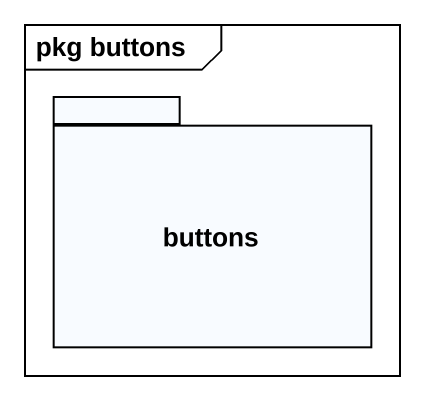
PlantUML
@startuml
mainframe pkg buttons
package buttons {
}
@enduml
